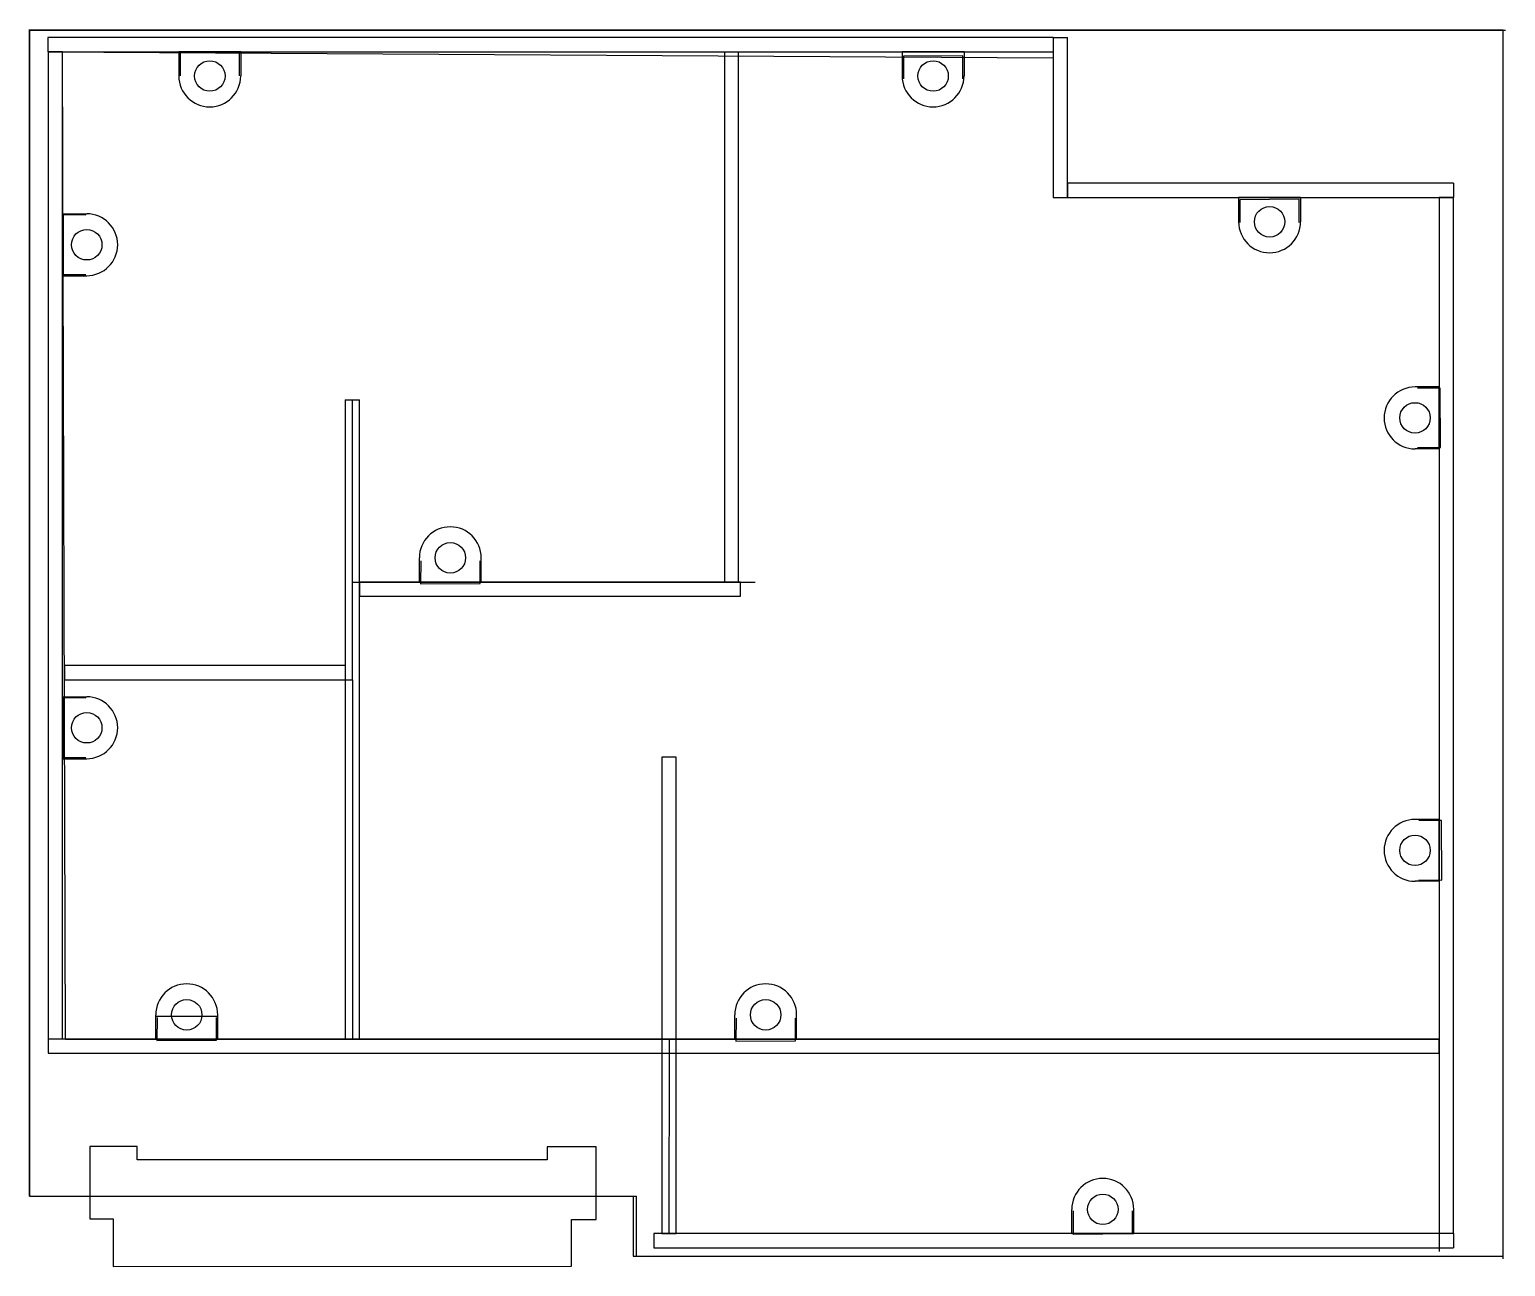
# Model space of a CAD drawing. Extents: x 0 to 155, y -1 to 129.
import ezdxf

# ---------------------------------------------------------------- set-up
doc = ezdxf.new("R2010")
doc.units = 0
doc.header["$MEASUREMENT"] = 0
doc.layers.get('0').update_dxf_attribs({"true_color": 0xffffff})
doc.layers.add('15', color=3, linetype='Continuous', true_color=0x00ff00)
doc.layers.add('Hilf', color=1, linetype='Continuous', true_color=0xff0000)
doc.layers.add('Barriers', color=178, linetype='Continuous', lineweight=25, true_color=0x000000)

msp = doc.modelspace()

# ---------------------------------------------------------------- linework, layer by layer
for p, q in [((0, 6.29), (0, 128.79)), ((0, 128.73), (155, 128.73)), ((154.74, -0.27), (154.74, 128.73)), ((0, 6.29), (63.73, 6.29)), ((63.73, 0), (63.73, 6.29)), ((63.73, 0), (154.74, 0))]:
    msp.add_line(p, q)
for centre in [(18.93, 123.91), (94.89, 123.91), (130.23, 108.6), (6.01, 106.19), (145.5, 88.01), (44.19, 73.32), (6.01, 55.48), (145.5, 42.61), (16.51, 25.34), (77.31, 25.34), (112.71, 4.92)]:
    msp.add_circle(centre, 1.6)
at = {"layer": '15'}
for p, q in [((0, 128.73), (0, 6.29)), ((154.74, 128.73), (0, 128.73)), ((154.74, 0), (154.74, 128.73)), ((1.93, 126.45), (107.5, 125.83)), ((3.77, 22.8), (3.47, 126.44)), ((22.06, 126.34), (15.81, 126.31)), ((15.81, 126.31), (15.81, 123.93)), ((22.04, 123.93), (22.06, 126.34)), ((74.47, 70.78), (74.47, 126.03)), ((98.02, 126.04), (91.77, 126)), ((91.77, 126), (91.77, 123.62)), ((98, 123.62), (98.02, 126.04)), ((107.5, 125.83), (107.5, 111.14)), ((107.5, 111.14), (148.04, 111.14)), ((133.35, 110.96), (127.1, 110.92)), ((127.1, 110.92), (127.1, 108.54)), ((133.33, 108.54), (133.35, 110.96)), ((148.04, 111.14), (148.04, 0.48)), ((5.93, 109.3), (3.52, 109.32)), ((3.52, 109.32), (3.55, 103.07)), ((3.55, 103.07), (5.93, 103.07)), ((33.91, 60.5), (33.91, 89.92)), ((148.15, 91.13), (145.77, 91.13)), ((148.18, 84.89), (148.15, 91.13)), ((145.77, 84.9), (148.18, 84.89)), ((41.09, 73.01), (41.07, 70.6)), ((47.32, 70.63), (47.32, 73.01)), ((33.91, 70.78), (76.22, 70.78)), ((41.07, 70.6), (47.32, 70.63)), ((3.66, 60.5), (33.91, 60.5)), ((33.91, 60.5), (33.91, 22.8)), ((5.92, 58.59), (3.51, 58.61)), ((3.51, 58.61), (3.54, 52.36)), ((3.54, 52.36), (5.92, 52.36)), ((148.27, 45.73), (145.89, 45.73)), ((148.3, 39.48), (148.27, 45.73)), ((145.89, 39.5), (148.3, 39.48)), ((13.4, 25.05), (13.38, 22.63)), ((19.63, 22.67), (19.63, 25.05)), ((74.2, 25), (74.19, 22.59)), ((80.44, 22.62), (80.44, 25)), ((3.77, 22.8), (148.04, 22.8)), ((13.38, 22.63), (19.63, 22.67)), ((67.17, 2.38), (67.22, 22.74)), ((74.19, 22.59), (80.44, 22.62)), ((6.32, 11.53), (6.32, 3.92)), ((11.32, 11.53), (6.32, 11.53)), ((11.32, 10.11), (11.32, 11.53)), ((59.49, 11.47), (54.35, 11.47)), ((54.35, 11.47), (54.35, 10.11)), ((59.49, 3.84), (59.49, 11.47)), ((54.35, 10.11), (11.32, 10.11)), ((54.35, 10.11), (11.32, 10.11)), ((0, 6.29), (63.41, 6.29)), ((63.41, 6.29), (63.41, 0)), ((109.6, 4.75), (109.59, 2.33)), ((115.84, 2.37), (115.83, 4.75)), ((6.32, 3.92), (8.79, 3.92)), ((8.79, 3.92), (8.79, -1.08)), ((56.93, -1.05), (56.93, 3.84)), ((56.93, 3.84), (59.49, 3.84)), ((148.04, 2.38), (65.58, 2.38)), ((109.59, 2.33), (115.84, 2.37)), ((63.41, 0), (154.74, 0)), ((8.79, -1.08), (56.93, -1.05))]:
    msp.add_line(p, q, dxfattribs=at)
at = {"layer": 'Barriers'}
for p, q in [((107.5, 127.95), (1.93, 127.95)), ((1.93, 127.95), (1.93, 126.45)), ((107.5, 127.95), (107.5, 111.14)), ((107.5, 127.95), (109, 127.95)), ((109, 111.14), (109, 127.95)), ((1.93, 126.45), (107.5, 126.45)), ((1.97, 126.44), (1.97, 22.8)), ((3.47, 126.44), (1.97, 126.44)), ((3.47, 22.8), (3.47, 126.44)), ((22.18, 126.45), (15.68, 126.45)), ((15.68, 126.45), (15.68, 123.91)), ((22.18, 126.45), (22.18, 123.91)), ((72.97, 126.45), (72.97, 70.78)), ((74.47, 70.78), (74.47, 126.45)), ((98.14, 126.45), (91.64, 126.45)), ((91.64, 126.45), (91.64, 123.91)), ((98.14, 126.45), (98.14, 123.91)), ((149.54, 112.64), (109, 112.64)), ((109, 112.64), (109, 111.14)), ((149.54, 112.64), (149.54, 111.14)), ((107.5, 111.14), (109, 111.14)), ((109, 111.14), (149.54, 111.14)), ((133.48, 111.14), (126.98, 111.14)), ((126.98, 111.14), (126.98, 108.6)), ((133.48, 111.14), (133.48, 108.6)), ((148.04, 111.14), (148.04, 2.38)), ((149.54, 111.14), (148.04, 111.14)), ((149.54, 2.38), (149.54, 111.14)), ((3.47, 109.44), (3.47, 102.94)), ((3.47, 109.44), (6.01, 109.44)), ((3.47, 102.94), (6.01, 102.94)), ((33.16, 89.92), (33.16, 22.8)), ((33.16, 89.92), (34.66, 89.92)), ((34.66, 22.8), (34.66, 89.92)), ((148.04, 91.26), (145.5, 91.26)), ((148.04, 84.76), (148.04, 91.26)), ((148.04, 84.76), (145.5, 84.76)), ((40.94, 70.78), (40.94, 73.32)), ((47.44, 70.78), (47.44, 73.32)), ((74.66, 70.78), (34.66, 70.78)), ((34.66, 70.78), (34.66, 69.28)), ((40.94, 70.78), (47.44, 70.78)), ((72.97, 70.78), (74.47, 70.78)), ((74.66, 69.28), (74.66, 70.78)), ((34.66, 69.28), (74.66, 69.28)), ((33.16, 62), (3.66, 62)), ((3.66, 62), (3.66, 60.5)), ((3.66, 60.5), (33.16, 60.5)), ((3.47, 58.73), (3.47, 52.23)), ((3.47, 58.73), (6.01, 58.73)), ((3.47, 52.23), (6.01, 52.23)), ((67.92, 52.38), (66.42, 52.38)), ((66.42, 52.38), (66.42, 2.38)), ((67.92, 2.38), (67.92, 52.38)), ((148.04, 45.86), (145.5, 45.86)), ((148.04, 39.36), (148.04, 45.86)), ((148.04, 39.36), (145.5, 39.36)), ((13.26, 22.8), (13.26, 25.34)), ((19.76, 22.8), (19.76, 25.34)), ((74.06, 22.8), (74.06, 25.34)), ((80.56, 22.8), (80.56, 25.34)), ((148.04, 22.8), (1.97, 22.8)), ((1.97, 22.8), (1.97, 21.3)), ((13.26, 22.8), (19.76, 22.8)), ((33.16, 22.8), (34.66, 22.8)), ((74.06, 22.8), (80.56, 22.8)), ((148.04, 21.3), (148.04, 22.8)), ((1.97, 21.3), (148.04, 21.3)), ((109.46, 2.38), (109.46, 4.92)), ((115.96, 2.38), (115.96, 4.92)), ((149.54, 2.38), (65.58, 2.38)), ((65.58, 2.38), (65.58, 0.88)), ((66.42, 2.38), (67.92, 2.38)), ((109.46, 2.38), (115.96, 2.38)), ((149.54, 2.38), (149.54, 0.88)), ((65.58, 0.88), (149.54, 0.88))]:
    msp.add_line(p, q, dxfattribs=at)
for centre, start, end in [((18.93, 123.91), 180, 0), ((94.89, 123.91), 180, 0), ((6.01, 106.19), 270, 90), ((130.23, 108.6), 180, 0), ((145.5, 88.01), 90, 270), ((44.19, 73.32), 0, 180), ((6.01, 55.48), 270, 90), ((145.5, 42.61), 90, 270), ((16.51, 25.34), 0, 180), ((77.31, 25.34), 0, 180), ((112.71, 4.92), 0, 180)]:
    msp.add_arc(centre, 3.25, start, end, dxfattribs=at)
at = {"layer": 'Hilf'}
msp.add_line((13.26, 25.19), (19.76, 25.19), dxfattribs=at)

doc.saveas('drawing.dxf')
